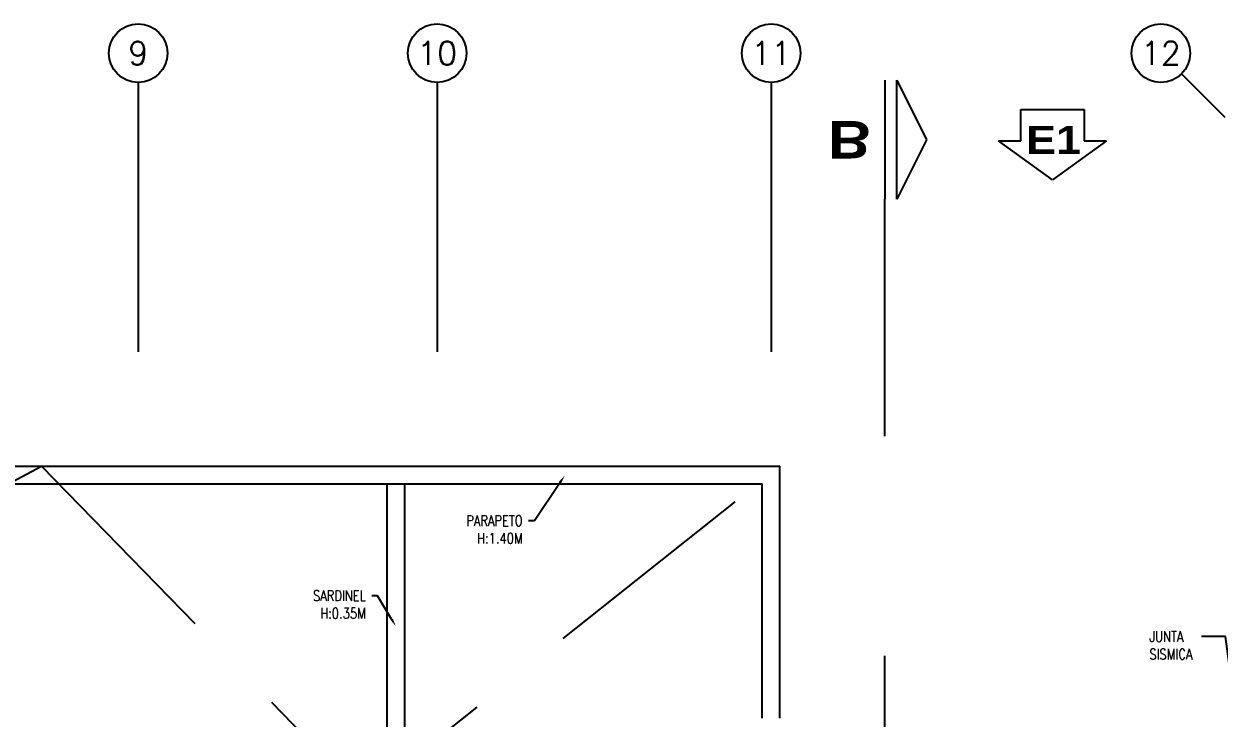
# Model space of a CAD drawing. Header units: millimetres. Extents: x 98 to 155, y -181 to 127.
# Drawn here: x 118.24 to 128.44, y -117.3 to -111.37 of the extents above; entities that cross this region are included whole.
import ezdxf
from ezdxf import colors
from ezdxf.entities.mleader import LeaderData, LeaderLine
from ezdxf.enums import TextEntityAlignment as Align
from ezdxf.math import Vec2, Vec3

# ---------------------------------------------------------------- set-up
doc = ezdxf.new("R2010")
doc.units = ezdxf.units.MM
doc.header["$LTSCALE"] = 15
for name, pattern in [('CENTER', [2, 1.25, -0.25, 0.25, -0.25]), ('HIDDEN2', [0.1875, 0.125, -0.0625]), ('PHANTOM', [63.5, 31.75, -6.35, 6.35, -6.35, 6.35, -6.35]), ('PHANTOM2', [1.25, 0.625, -0.125, 0.125, -0.125, 0.125, -0.125])]:
    doc.linetypes.add(name, pattern=pattern)
doc.layers.get('0').update_dxf_attribs({"color": 250})
for name, color, linetype in [('A-CORTE', 250, 'CENTER'), ('A-EJES', 250, 'PHANTOM'), ('A-MURO BAJO', 250, 'Continuous'), ('A-PROYECCIONES INT.', 250, 'HIDDEN2'), ('A_50_TextoIndicaciones', 250, 'Continuous')]:
    doc.layers.add(name, color=color, linetype=linetype)
doc.styles.add('R140', font='ariblk.ttf', dxfattribs={"height": 3.55})
doc.styles.add('R160-75', font='ariblk.ttf', dxfattribs={"height": 0.6})
doc.styles.add('ROMANS', font='romans.shx', dxfattribs={"width": 0.8})
doc.styles.add('TXT_COTAS', font='romans.shx', dxfattribs={"width": 0.8})

# ---------------------------------------------------------------- blocks, each defined once
blk = doc.blocks.new('Ejes_Torre C')
blk.add_line((26.85, 16.35), (26.477, 16.723))
at = {"layer": 'A-EJES', "linetype": 'PHANTOM2'}
for points in [[(17.575, 16.65), (17.575, 14.35)], [(20.125, 16.65), (20.125, 14.35)], [(22.975, 16.65), (22.975, 14.35)]]:
    blk.add_lwpolyline(points, dxfattribs=at)
at = {"layer": 'A-EJES', "linetype": 'Continuous'}
for centre in [(17.575, 16.9), (20.125, 16.9), (22.975, 16.9), (26.3, 16.9)]:
    blk.add_circle(centre, 0.25, dxfattribs=at)
at = {"layer": 'A-EJES', "linetype": 'Continuous', "style": 'ROMANS'}
for s, p in [('9', (17.575, 16.9)), ('10', (20.125, 16.9)), ('11', (22.975, 16.9)), ('12', (26.3, 16.9))]:
    blk.add_text(s, height=0.2, dxfattribs=at).set_placement(p, align=Align.MIDDLE_CENTER)
blk = doc.blocks.new('*U99')
blk.add_line((-3, -5.08), (-3, 5.08))
blk.add_lwpolyline([(-4.02, 5.08), (-4.02, -5.08), (-6.56, 0)], close=True)
at = {"linetype": 'Continuous', "style": 'R160-75'}
blk.add_attdef('A', text='', height=0.3, dxfattribs=at).set_placement((0, 0), align=Align.MIDDLE_CENTER)
blk = doc.blocks.new('*U29')
blk.add_lwpolyline([(4.35, 4.35), (4.35, -0.15), (7.57, -0.15), (-0.15, -5.69), (-7.86, -0.15), (-4.65, -0.15), (-4.65, 4.35)], close=True)
at = {"linetype": 'Continuous', "style": 'R140'}
blk.add_attdef('ELEVACION', text='', height=3.55, dxfattribs=at).set_placement((0, 0), align=Align.MIDDLE_CENTER)
blk = doc.blocks.new('Cortes-Elev.')
at = {"layer": 'A-CORTE', "linetype": 'CENTER', "ltscale": 0.5}
blk.add_lwpolyline([(23.945, 20.831), (23.945, 37.853)], dxfattribs=at)
ref = blk.add_blockref('*U99', (23.645, 38.361), dxfattribs=dict(at, xscale=0.1, yscale=0.1, zscale=-0.1, rotation=180))
ref.add_attrib('A', 'B', dxfattribs={"layer": '0', "linetype": 'Continuous', "extrusion": (0, 0, -1), "height": 0.32, "rotation": 180, "style": 'R160-75'}).set_placement((-23.645, 38.361), align=Align.MIDDLE)
ref = blk.add_blockref('*U29', (25.385, 38.36), dxfattribs=dict(at, xscale=0.05980032655866058, yscale=0.05980032655866058, zscale=0.05980032655866058))
ref.add_attrib('ELEVACION', 'E1', dxfattribs={"layer": '0', "linetype": 'Continuous', "height": 0.2392, "style": 'R160-75'}).set_placement((25.385, 38.36), align=Align.MIDDLE_CENTER)

msp = doc.modelspace()

# ---------------------------------------------------------------- linework, layer by layer
at = {"layer": 'A-MURO BAJO'}
for p, q in [((112.0671, -115.1469), (124.6921, -115.1469)), ((124.6921, -117.2969), (124.6921, -115.1469)), ((112.0671, -115.2969), (124.5421, -115.2969)), ((124.5421, -117.2969), (124.5421, -115.2969))]:
    msp.add_line(p, q, dxfattribs=at)
for points in [[(118.3919, -118.1219), (121.4923, -118.1219), (121.4923, -115.2969)], [(118.3919, -117.9719), (121.3423, -117.9719), (121.3423, -115.2969)]]:
    msp.add_lwpolyline(points, dxfattribs=at)
at = {"layer": 'A-PROYECCIONES INT.'}
for p, q in [((113.0421, -117.9719), (118.3921, -115.1469)), ((118.3921, -115.1469), (123.9421, -120.8469)), ((118.4421, -120.1219), (124.6921, -115.1469))]:
    msp.add_line(p, q, dxfattribs=at)

# ---------------------------------------------------------------- block references
at = {"layer": 'A-CORTE'}
msp.add_blockref('Cortes-Elev.', (101.6421, -150.7219), dxfattribs=at)
at = {"layer": 'A-EJES'}
msp.add_blockref('Ejes_Torre C', (101.6421, -128.5219), dxfattribs=at)

# ---------------------------------------------------------------- leaders
at = {"layer": 'A_50_TextoIndicaciones'}
ml = msp.add_multileader_mtext('Standard', dxfattribs=at)
ml.set_content('\\pxsm1;PARAPETO\\P\\pt16;H:1.40M', color=256, style='TXT_COTAS')
ml.set_leader_properties(color=256)
ml.build(insert=Vec2(0, 0))
ml.multileader.update_dxf_attribs({"dogleg_length": 0.05, "arrow_head_size": 0.07})
ctx = ml.context
ctx.base_point, ctx.char_height, ctx.arrow_head_size, ctx.landing_gap_size, ctx.plane_origin = Vec3(121.9368, -115.6124), 0.09, 0.07, 0.05, Vec3(122.9914, -115.5355)
ctx.text_align_type = 2
notes = []
notes.append((ctx, [(0, (1, 1, 0), (122.5976, -115.6124), (-1, 0), 0.05, [(0, [(122.8563, -115.2266)], 0, [])])]))
ctx.mtext.insert, ctx.mtext.width, ctx.mtext.defined_height, ctx.mtext.alignment, ctx.mtext.flow_direction = Vec3(122.4976, -115.5674), 1.024058, 0.5146, 3, 5
ml = msp.add_multileader_mtext('Standard', dxfattribs=at)
ml.set_content('\\pxsm1,t16;SARDINEL H:0.35M', color=256, style='TXT_COTAS')
ml.set_leader_properties(color=256)
ml.build(insert=Vec2(0, 0))
ml.multileader.update_dxf_attribs({"dogleg_length": 0.05, "arrow_head_size": 0.07})
ctx = ml.context
ctx.base_point, ctx.char_height, ctx.arrow_head_size, ctx.landing_gap_size, ctx.plane_origin = Vec3(120.6223, -116.2521), 0.09, 0.07, 0.05, Vec3(120.1858, -116.2037)
ctx.text_align_type = 2
notes.append((ctx, [(1, (1, 1, 0), (121.2592, -116.2521), (-1, 0), 0.05, [(0, [(121.4154, -116.5127)], 0, [])])]))
ctx.mtext.insert, ctx.mtext.width, ctx.mtext.defined_height, ctx.mtext.alignment, ctx.mtext.flow_direction = Vec3(121.1592, -116.2071), 0.570987, 0.5146, 3, 5
ml = msp.add_multileader_mtext('Standard', dxfattribs=at)
ml.set_content('\\pxsm1,t16;JUNTA \\PSISMICA', color=256, style='TXT_COTAS')
ml.set_leader_properties(color=256)
ml.build(insert=Vec2(0, 0))
ml.multileader.update_dxf_attribs({"dogleg_length": 0.05, "arrow_head_size": 0.07})
ctx = ml.context
ctx.base_point, ctx.char_height, ctx.arrow_head_size, ctx.landing_gap_size, ctx.plane_origin = Vec3(127.7946, -116.6011), 0.09, 0.07, 0.05, Vec3(127.5752, -115.7177)
notes.append((ctx, [(1, (1, 1, 0), (128.4952, -116.6011), (-1, 0), 0.2064, [(0, [(128.5896, -117.2995)], 0, [])])]))
ctx.mtext.insert, ctx.mtext.width, ctx.mtext.defined_height, ctx.mtext.flow_direction = Vec3(127.8446, -116.5561), 1.024058, 0.5146, 5
for ctx, leaders in notes:
    for number, flags, end, landing, length, lines in leaders:
        leader = LeaderData()
        leader.index, (leader.has_last_leader_line, leader.has_dogleg_vector, leader.attachment_direction) = number, flags
        leader.last_leader_point, leader.dogleg_vector, leader.dogleg_length = Vec3(end), Vec3(landing), length
        for number, points, colour, breaks in lines:
            line = LeaderLine()
            line.index, line.vertices, line.color, line.breaks = number, Vec3.list(points), colors.encode_raw_color(colour), breaks
            leader.lines.append(line)
        ctx.leaders.append(leader)

doc.saveas('drawing.dxf')
